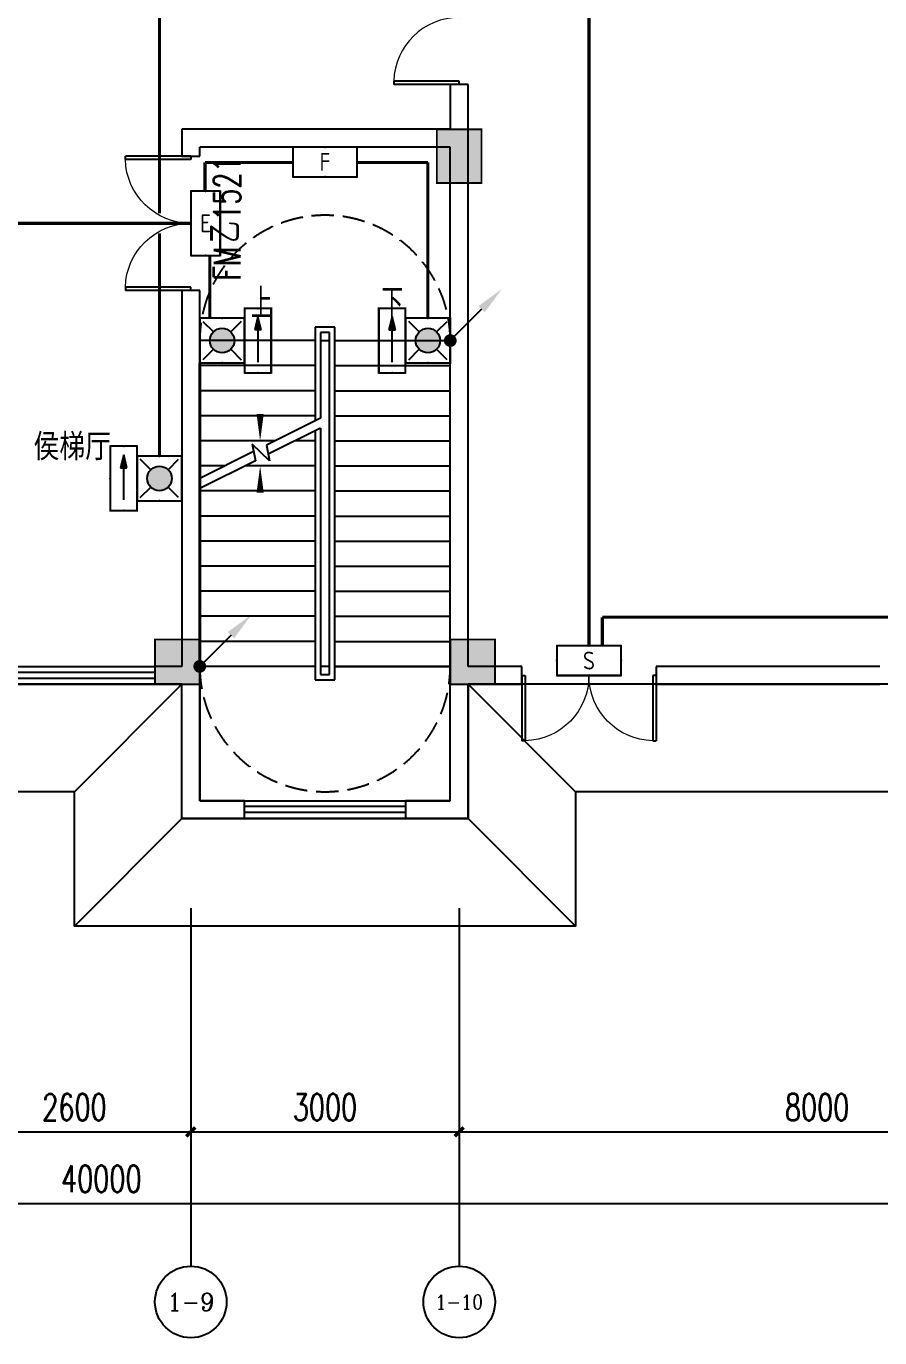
# Model space of a CAD drawing. Extents: x -6243262 to 3079315, y -2914302 to 172723.
# Drawn here: x -2026645 to -2017106, y -779545 to -764893 of the extents above; entities that cross this region are included whole.
import ezdxf
from ezdxf.enums import TextEntityAlignment as Align

# ---------------------------------------------------------------- set-up
doc = ezdxf.new("R2010")
doc.units = 0
doc.header["$LTSCALE"] = 1000
doc.linetypes.add('DASH', pattern=[0.35, 0.25, -0.1])
for name, color, linetype in [('0-柱网', 2, 'Continuous'), ('AXIS', 3, 'Continuous'), ('AXIS_TEXT', 7, 'Continuous'), ('DIM_SYMB', 3, 'Continuous'), ('DOOR_FIRE', 4, 'Continuous'), ('DOOR_FIRE_TEXT', 7, 'Continuous'), ('EQUIP-应急', 3, 'Continuous'), ('LWIRE', 4, 'Continuous'), ('PUB_TEXT', 7, 'Continuous'), ('STAIR', 2, 'Continuous'), ('WALL', 9, 'Continuous'), ('WINDOW', 4, 'Continuous'), ('WIRE-应急', 1, 'DASH')]:
    doc.layers.add(name, color=color, linetype=linetype)
doc.styles.add('-宋体', font='', dxfattribs={"width": 0.8})
doc.styles.add('_TCH_AXIS', font='COMPLEX', dxfattribs={"bigfont": 'GBCBIG'})
doc.styles.add('_TCH_DIM', font='SIMPLEX', dxfattribs={"bigfont": 'GBCBIG'})
doc.styles.add('_TCH_DIM_T3', font='SIMPLEX', dxfattribs={"width": 0.705882, "bigfont": 'GBCBIG'})
doc.styles.add('_TCH_WINDOW', font='SIMPLEX', dxfattribs={"height": 3.5, "bigfont": 'GBCBIG'})
doc.styles.add('_TEL_ATTDEF', font='gbenor', dxfattribs={"bigfont": 'gbcbig'})
doc.styles.add('_TEL_DIM', font='SIMPLEX', dxfattribs={"width": 0.8, "height": 3.5, "bigfont": 'HZTXT'})
doc.styles.add('COMPLEX', font='COMPLEX')
doc.styles.get("Standard").update_dxf_attribs({"font": 'gbenor.shx', "bigfont": 'gbcbig.shx'})
doc.styles.get('-宋体').set_extended_font_data('SimSun')
doc.dimstyles.new('_TCH_ARCH&&100', dxfattribs={"dimtxt": 297.5, "dimasz": 100, "dimexe": 250, "dimexo": 300, "dimgap": 126.25, "dimtad": 1, "dimdec": 0, "dimzin": 0, "dimdsep": 46, "dimtxsty": '_TCH_DIM_T3', "dimblk": 'ARCHTICK', "dimcen": 0.09, "dimclrt": 7, "dimazin": 2, "dimtfac": 1, "dimtdec": 0, "dimtix": 1, "dimtmove": 2, "dimatfit": 3, "dimfxl": 0, "dimtolj": 1, "dimtzin": 0, "dimarcsym": 0})

# ---------------------------------------------------------------- blocks, each defined once
blk = doc.blocks.new('1#柱网')
at = {"layer": '0-柱网'}
for points in [[(517855, 85967), (517855, 85367), (518355, 85367), (518355, 85967)], [(514705, 80267), (514705, 79767), (515205, 79767), (515205, 80267)], [(518005, 80267), (518005, 79767), (518505, 79767), (518505, 80267)]]:
    blk.add_hatch(color=0, dxfattribs=at).paths.add_polyline_path(points)
at = {"layer": '0-柱网', "color": 0, "const_width": 20}
for points in [[(517855, 85967), (517855, 85367), (518355, 85367), (518355, 85967), (517855, 85967)], [(514705, 80267), (514705, 79767), (515205, 79767), (515205, 80267), (514705, 80267)], [(518005, 80267), (518005, 79767), (518505, 79767), (518505, 80267), (518005, 80267)]]:
    blk.add_lwpolyline(points, dxfattribs=at)
blk = doc.blocks.new('_AXISO')
at = {"color": 0}
blk.add_circle((0, 0), 0.5, dxfattribs=at)
at = {"layer": 'AXIS_TEXT', "color": 0, "style": 'COMPLEX', "width": 1.041667}
blk.add_attdef('A', text='', height=0.56, dxfattribs=at).set_placement((-0.25, -0.28), (0.25, -0.28), align=Align.FIT)
blk = doc.blocks.new('$DorLib2D$00000002')
at = {"color": 0}
for p, q in [((-0.5, 0), (-0.5, 0.4875)), ((-0.475, 0.4875), (-0.5, 0.4875)), ((-0.475, 0), (-0.475, 0.4875)), ((0.475, 0), (0.475, 0.4875)), ((0.475, 0.4875), (0.5, 0.4875)), ((0.5, 0), (0.5, 0.4875)), ((-0.5, 0), (-0.475, 0)), ((0.5, 0), (0.475, 0))]:
    blk.add_line(p, q, dxfattribs=at)
at = {"color": 0, "lineweight": 13}
for centre, start, end in [((-0.4875, 0), 0, 88.53072), ((0.4875, 0), 91.46928, 180)]:
    blk.add_arc(centre, 0.4875, start, end, dxfattribs=at)
blk = doc.blocks.new('$WINLIB2D$00000001')
at = {"color": 0}
for points in [[(-0.5, 0.5), (-0.5, -0.5)], [(-0.5, 0.5), (0.5, 0.5)], [(0.5, -0.5), (0.5, 0.5)], [(0.5, 0.1667), (-0.5, 0.1667)], [(0.5, -0.1667), (-0.5, -0.1667)], [(-0.5, -0.5), (0.5, -0.5)]]:
    blk.add_lwpolyline(points, dxfattribs=at)
blk = doc.blocks.new('_ArchTick')
at = {"color": 0, "linetype": 'ByBlock', "const_width": 0.4}
blk.add_lwpolyline([(-0.5, -0.5), (0.5, 0.5)], dxfattribs=at)
blk = doc.blocks.new('*D59')
at = {"layer": 'AXIS', "color": 0, "lineweight": -2, "transparency": 16777216}
for p, q in [((1297695, -788352), (1297695, -791602)), ((1337695, -788352), (1337695, -791602)), ((1297695, -791352), (1337695, -791352))]:
    blk.add_line(p, q, dxfattribs=at)
at = {"layer": 'Defpoints', "color": 0, "transparency": 16777216}
for p in [(1297695, -788052), (1337695, -788052), (1337695, -791352)]:
    blk.add_point(p, dxfattribs=at)
at = {"layer": 'AXIS', "color": 0, "lineweight": -2, "transparency": 16777216, "xscale": 100, "yscale": 100, "zscale": 100, "rotation": 180}
blk.add_blockref('_ArchTick', (1297695, -791352), dxfattribs=at)
at = {"layer": 'AXIS', "color": 0, "lineweight": -2, "transparency": 16777216, "xscale": 100, "yscale": 100, "zscale": 100}
blk.add_blockref('_ArchTick', (1337695, -791352), dxfattribs=at)
at = {"layer": 'AXIS', "color": 7, "transparency": 16777216, "insert": (1317695, -791077), "char_height": 297.5, "attachment_point": 5, "style": '_TCH_DIM_T3'}
blk.add_mtext('\\A1;40000', dxfattribs=at)
blk = doc.blocks.new('*D61')
at = {"layer": 'AXIS', "color": 0, "lineweight": -2, "transparency": 16777216}
for p, q in [((1321695, -788352), (1321695, -790802)), ((1329695, -788352), (1329695, -790802)), ((1321695, -790552), (1329695, -790552))]:
    blk.add_line(p, q, dxfattribs=at)
at = {"layer": 'Defpoints', "color": 0, "transparency": 16777216}
for p in [(1321695, -788052), (1329695, -788052), (1329695, -790552)]:
    blk.add_point(p, dxfattribs=at)
at = {"layer": 'AXIS', "color": 0, "lineweight": -2, "transparency": 16777216, "xscale": 100, "yscale": 100, "zscale": 100, "rotation": 180}
blk.add_blockref('_ArchTick', (1321695, -790552), dxfattribs=at)
at = {"layer": 'AXIS', "color": 0, "lineweight": -2, "transparency": 16777216, "xscale": 100, "yscale": 100, "zscale": 100}
blk.add_blockref('_ArchTick', (1329695, -790552), dxfattribs=at)
at = {"layer": 'AXIS', "color": 7, "transparency": 16777216, "insert": (1325695, -790277), "char_height": 297.5, "attachment_point": 5, "style": '_TCH_DIM_T3'}
blk.add_mtext('\\A1;8000', dxfattribs=at)
blk = doc.blocks.new('*D62')
at = {"layer": 'AXIS', "color": 0, "lineweight": -2, "transparency": 16777216}
for p, q in [((1318695, -788352), (1318695, -790802)), ((1321695, -788352), (1321695, -790802)), ((1318695, -790552), (1321695, -790552))]:
    blk.add_line(p, q, dxfattribs=at)
at = {"layer": 'Defpoints', "color": 0, "transparency": 16777216}
for p in [(1318695, -788052), (1321695, -788052), (1321695, -790552)]:
    blk.add_point(p, dxfattribs=at)
at = {"layer": 'AXIS', "color": 0, "lineweight": -2, "transparency": 16777216, "xscale": 100, "yscale": 100, "zscale": 100, "rotation": 180}
blk.add_blockref('_ArchTick', (1318695, -790552), dxfattribs=at)
at = {"layer": 'AXIS', "color": 0, "lineweight": -2, "transparency": 16777216, "xscale": 100, "yscale": 100, "zscale": 100}
blk.add_blockref('_ArchTick', (1321695, -790552), dxfattribs=at)
at = {"layer": 'AXIS', "color": 7, "transparency": 16777216, "insert": (1320195, -790277), "char_height": 297.5, "attachment_point": 5, "style": '_TCH_DIM_T3'}
blk.add_mtext('\\A1;3000', dxfattribs=at)
blk = doc.blocks.new('*D63')
at = {"layer": 'AXIS', "color": 0, "lineweight": -2, "transparency": 16777216}
for p, q in [((1316095, -788352), (1316095, -790802)), ((1318695, -788352), (1318695, -790802)), ((1316095, -790552), (1318695, -790552))]:
    blk.add_line(p, q, dxfattribs=at)
at = {"layer": 'Defpoints', "color": 0, "transparency": 16777216}
for p in [(1316095, -788052), (1318695, -788052), (1318695, -790552)]:
    blk.add_point(p, dxfattribs=at)
at = {"layer": 'AXIS', "color": 0, "lineweight": -2, "transparency": 16777216, "xscale": 100, "yscale": 100, "zscale": 100, "rotation": 180}
blk.add_blockref('_ArchTick', (1316095, -790552), dxfattribs=at)
at = {"layer": 'AXIS', "color": 0, "lineweight": -2, "transparency": 16777216, "xscale": 100, "yscale": 100, "zscale": 100}
blk.add_blockref('_ArchTick', (1318695, -790552), dxfattribs=at)
at = {"layer": 'AXIS', "color": 7, "transparency": 16777216, "insert": (1317395, -790277), "char_height": 297.5, "attachment_point": 5, "style": '_TCH_DIM_T3'}
blk.add_mtext('\\A1;2600', dxfattribs=at)
blk = doc.blocks.new('$equip$00003165')
for p, q in [((0.72, 0.66), (-0.72, 0.66)), ((-0.72, 0.66), (-0.72, 0)), ((0.72, 0), (0.72, 0.66)), ((-0.72, 0), (0.72, 0))]:
    blk.add_line(p, q)
at = {"const_width": 0.04}
blk.add_lwpolyline([(-0.72, 0.66), (-0.72, 0), (0.72, 0), (0.72, 0.66), (-0.72, 0.66), (-0.72, 0)], dxfattribs=at)
for p in [(0, 0.66), (-0.72, 0.33), (0.72, 0.33), (0, 0)]:
    blk.add_point(p)
at = {"color": 7, "style": '_TEL_DIM'}
blk.add_attdef('$TEXT$', text='', height=0.4, dxfattribs=at).set_placement((0, 0.33), align=Align.MIDDLE_CENTER)
at = {"color": 7, "style": '_TEL_DIM', "flags": 1}
for tag in ['A', 'REMARK']:
    blk.add_attdef(tag, text='', height=0.00002, dxfattribs=at).set_placement((0, 0), align=Align.MIDDLE_CENTER)
blk = doc.blocks.new('$equip$00003179')
for p, q in [((0.72, 0.66), (-0.72, 0.66)), ((-0.72, 0.66), (-0.72, 0)), ((0.72, 0), (0.72, 0.66)), ((-0.72, 0), (0.72, 0))]:
    blk.add_line(p, q)
at = {"const_width": 0.04}
blk.add_lwpolyline([(-0.72, 0.66), (-0.72, 0), (0.72, 0), (0.72, 0.66), (-0.72, 0.66), (-0.72, 0)], dxfattribs=at)
for p in [(0, 0.66), (-0.72, 0.33), (0.72, 0.33), (0, 0)]:
    blk.add_point(p)
at = {"color": 7, "style": '_TEL_DIM'}
blk.add_attdef('$TEXT$', text='', height=0.4, dxfattribs=at).set_placement((0, 0.33), align=Align.MIDDLE_CENTER)
at = {"color": 7, "style": '_TEL_DIM', "flags": 1}
for tag in ['A', 'REMARK']:
    blk.add_attdef(tag, text='', height=0.00002, dxfattribs=at).set_placement((0, 0), align=Align.MIDDLE_CENTER)
blk = doc.blocks.new('$equip$00002604')
blk.add_hatch(color=256).paths.add_polyline_path([(0.275, 0.5, 1), (-0.274, 0.5, 1)])
for p, q in [((-0.429, 0.929), (-0.194, 0.694)), ((0.194, 0.694), (0.429, 0.929)), ((-0.429, 0.071), (-0.194, 0.306)), ((0.194, 0.306), (0.429, 0.071))]:
    blk.add_line(p, q)
at = {"const_width": 0.04}
blk.add_lwpolyline([(-0.5, 1), (-0.5, 0), (0.5, 0), (0.5, 1), (-0.5, 1), (-0.5, 0)], dxfattribs=at)
blk.add_lwpolyline([(-0.5, 1), (-0.5, 0), (0.5, 0), (0.5, 1)], close=True)
blk.add_circle((0, 0.5), 0.275)
for p in [(0, 1), (-0.5, 0.5), (0.5, 0.5), (0, 0)]:
    blk.add_point(p)
at = {"color": 7, "style": '_TEL_DIM', "flags": 1}
blk.add_attdef('A', text='', height=0.000025, dxfattribs=at).set_placement((0, 0), align=Align.MIDDLE_CENTER)
blk = doc.blocks.new('$equip$00002540')
blk.add_hatch(color=256).paths.add_polyline_path([(0.24, 0.372), (0.24, 0.228), (0.528, 0.3)])
for p, q in [((-0.72, 0.6), (-0.72, 0)), ((0.72, 0.6), (-0.72, 0.6)), ((0.72, 0), (0.72, 0.6)), ((0.24, 0.372), (0.24, 0.228)), ((0.528, 0.3), (0.24, 0.372)), ((0.24, 0.228), (0.528, 0.3)), ((-0.72, 0), (0.72, 0))]:
    blk.add_line(p, q)
at = {"color": 7}
blk.add_line((-0.48, 0.3), (0.48, 0.3), dxfattribs=at)
at = {"const_width": 0.04}
blk.add_lwpolyline([(-0.72, 0.6), (-0.72, 0), (0.72, 0), (0.72, 0.6), (-0.72, 0.6), (-0.72, 0)], dxfattribs=at)
for p in [(0, 0.6), (-0.72, 0.3), (0.72, 0.3), (0, 0)]:
    blk.add_point(p)
at = {"color": 7, "style": '_TEL_DIM', "flags": 1}
blk.add_attdef('A', text='', height=0.00002, dxfattribs=at).set_placement((0, 0), align=Align.MIDDLE_CENTER)
blk = doc.blocks.new('$equip$00002541')
blk.add_hatch(color=256).paths.add_polyline_path([(-0.24, 0.372), (-0.528, 0.3), (-0.24, 0.228)])
for p, q in [((-0.72, 0.6), (-0.72, 0)), ((0.72, 0.6), (-0.72, 0.6)), ((0.72, 0), (0.72, 0.6)), ((-0.24, 0.372), (-0.528, 0.3)), ((-0.528, 0.3), (-0.24, 0.228)), ((-0.24, 0.372), (-0.24, 0.228)), ((-0.72, 0), (0.72, 0))]:
    blk.add_line(p, q)
at = {"color": 7}
blk.add_line((-0.48, 0.3), (0.48, 0.3), dxfattribs=at)
at = {"const_width": 0.04}
blk.add_lwpolyline([(-0.72, 0.6), (-0.72, 0), (0.72, 0), (0.72, 0.6), (-0.72, 0.6), (-0.72, 0)], dxfattribs=at)
for p in [(0, 0.6), (-0.72, 0.3), (0.72, 0.3), (0, 0)]:
    blk.add_point(p)
at = {"color": 7, "style": '_TEL_DIM', "flags": 1}
blk.add_attdef('A', text='', height=0.00002, dxfattribs=at).set_placement((0, 0), align=Align.MIDDLE_CENTER)
blk = doc.blocks.new('$equip$00002534')
for p, q in [((-0.72, 0.66), (-0.72, 0)), ((0.72, 0.66), (-0.72, 0.66)), ((0.72, 0), (0.72, 0.66)), ((-0.72, 0), (0.72, 0))]:
    blk.add_line(p, q)
at = {"const_width": 0.04}
blk.add_lwpolyline([(-0.72, 0.66), (-0.72, 0), (0.72, 0), (0.72, 0.66), (-0.72, 0.66), (-0.72, 0)], dxfattribs=at)
for p in [(0, 0.66), (-0.72, 0.33), (0.72, 0.33), (0, 0)]:
    blk.add_point(p)
at = {"color": 7, "style": '_TEL_DIM'}
blk.add_attdef('$TEXT$', text='', height=0.4, dxfattribs=at).set_placement((0, 0.33), align=Align.MIDDLE_CENTER)
at = {"color": 7, "style": '_TEL_DIM', "flags": 1}
blk.add_attdef('A', text='', height=0.00002, dxfattribs=at).set_placement((0, 0), align=Align.MIDDLE_CENTER)
blk = doc.blocks.new('$TelecSys$00000079')
for p, q in [((0.7, 0.7), (0, 0)), ((0.104, 0.104), (0.104, 0.104)), ((-0.104, -0.104), (-0.104, -0.104))]:
    blk.add_line(p, q)
at = {"const_width": 0.142}
blk.add_lwpolyline([(-0.071, 0, 1), (0.071, 0, 1)], format="xyb", close=True, dxfattribs=at)
blk.add_solid([(0.63, 0.77), (0.77, 0.63), (1.15, 1.15)])
at = {"width": 0.8, "flags": 9}
blk.add_attdef('A', (0, 0), '', height=0.00002, dxfattribs=at)
blk = doc.blocks.new('11')
at = {"color": 8}
for points in [[(1321945.1, -770152.2), (1338995.1, -770152.2), (1338995.1, -786752.2), (1322995.1, -786752.2), (1322995.1, -788252.2), (1317395.1, -788252.2), (1317395.1, -786752.2), (1301995.1, -786752.2), (1301995.1, -788252.2), (1296395.1, -788252.2), (1296395.1, -770152.2), (1313445.1, -770152.2)], [(1317395.1, -786752.2), (1318595.1, -785552.2)], [(1322995.1, -786752.2), (1321795.1, -785552.2)], [(1318595.1, -787052.2), (1317395.1, -788252.2)], [(1321795.1, -787052.2), (1322995.1, -788252.2)]]:
    blk.add_lwpolyline(points, dxfattribs=at)
blk.add_lwpolyline([(1297595.1, -771352.2), (1337795.1, -771352.2), (1337795.1, -785552.2), (1321795.1, -785552.2), (1321795.1, -787052.2), (1318595.1, -787052.2), (1318595.1, -785552.2), (1300795.1, -785552.2), (1300795.1, -787052.2), (1297595.1, -787052.2)], close=True, dxfattribs=at)
at = {"color": 8, "linetype": 'DASH'}
for centre, start, end in [((1320195.1, -781712.2), 359.99993, 180.00007), ((1320195.1, -785352.2), 179.99993, 0.00007)]:
    blk.add_arc(centre, 1400, start, end, dxfattribs=at)
at = {"layer": 'AXIS', "color": 8}
for p, q in [((1318695.1, -788052.2), (1318695.1, -792052.2)), ((1321695.1, -788052.2), (1321695.1, -792052.2))]:
    blk.add_line(p, q, dxfattribs=at)
at = {"layer": 'DIM_SYMB', "color": 8}
for points in [[(1319470.1, -781572.2, 0, 0, 0), (1319470.1, -782832.2, 0, 80, 0), (1319470.1, -782532.2, 0, 0, 0)], [(1320920.1, -781572.2, 0, 0, 0), (1320920.1, -786102.2, 0, 0, 0), (1319470.1, -786102.2, 0, 0, 0), (1319470.1, -783112.2, 0, 80, 0), (1319470.1, -783412.2, 0, 0, 0)]]:
    blk.add_lwpolyline(points, format="xyseb", dxfattribs=at)
at = {"layer": 'STAIR', "color": 8}
for p, q in [((1320305.1, -781562.2), (1320085.1, -781562.2)), ((1320085.1, -781562.2), (1320085.1, -782610.2)), ((1320245.1, -781622.2), (1320145.1, -781622.2)), ((1320145.1, -781622.2), (1320145.1, -782580.3)), ((1320245.1, -785442.2), (1320245.1, -781622.2)), ((1320305.1, -785502.2), (1320305.1, -781562.2)), ((1318795.1, -781712.2), (1318795.1, -783252.4)), ((1320085.1, -781712.2), (1318795.1, -781712.2)), ((1320145.1, -781712.2), (1320145.1, -782580.3)), ((1320145.1, -781712.2), (1320245.1, -781712.2)), ((1320245.1, -785352.2), (1320245.1, -781712.2)), ((1320305.1, -781712.2), (1321595.1, -781712.2)), ((1321595.1, -785352.2), (1321595.1, -781712.2)), ((1320085.1, -781992.2), (1318795.1, -781992.2)), ((1320305.1, -781992.2), (1321595.1, -781992.2)), ((1320085.1, -782272.2), (1318795.1, -782272.2)), ((1320305.1, -782272.2), (1321595.1, -782272.2)), ((1320085.1, -782552.2), (1318795.1, -782552.2)), ((1320145.1, -782580.3), (1319540.3, -782881.4)), ((1320145.1, -782692), (1319560.8, -782982.9)), ((1320145.1, -782692), (1320145.1, -785352.2)), ((1320145.1, -782692), (1320145.1, -785442.2)), ((1320305.1, -782552.2), (1321595.1, -782552.2)), ((1319639.2, -782832.2), (1318795.1, -782832.2)), ((1320085.1, -782832.2), (1319863.5, -782832.2)), ((1320085.1, -782721.9), (1320085.1, -785502.2)), ((1320305.1, -782832.2), (1321595.1, -782832.2)), ((1319397.3, -782952.6), (1318795.1, -783252.4)), ((1319575.7, -783056.3), (1319380.7, -782871)), ((1319380.7, -782871), (1319417.9, -783054.1)), ((1319540.3, -782881.4), (1319575.7, -783056.3)), ((1319417.9, -783054.1), (1318795.1, -783364.1)), ((1319076.7, -783112.2), (1318795.1, -783112.2)), ((1320085.1, -783112.2), (1319301.1, -783112.2)), ((1320305.1, -783112.2), (1321595.1, -783112.2)), ((1318795.1, -783364.1), (1318795.1, -785352.2)), ((1320085.1, -783392.2), (1318795.1, -783392.2)), ((1320305.1, -783392.2), (1321595.1, -783392.2)), ((1320085.1, -783672.2), (1318795.1, -783672.2)), ((1320305.1, -783672.2), (1321595.1, -783672.2)), ((1320085.1, -783952.2), (1318795.1, -783952.2)), ((1320305.1, -783952.2), (1321595.1, -783952.2)), ((1320085.1, -784232.2), (1318795.1, -784232.2)), ((1320305.1, -784232.2), (1321595.1, -784232.2)), ((1320085.1, -784512.2), (1318795.1, -784512.2)), ((1320305.1, -784512.2), (1321595.1, -784512.2)), ((1320085.1, -784792.2), (1318795.1, -784792.2)), ((1320305.1, -784792.2), (1321595.1, -784792.2)), ((1320085.1, -785072.2), (1318795.1, -785072.2)), ((1320305.1, -785072.2), (1321595.1, -785072.2)), ((1320085.1, -785352.2), (1318795.1, -785352.2)), ((1318795.1, -785352.2), (1318795.1, -786852.2)), ((1320085.1, -785352.2), (1318795.1, -785352.2)), ((1320245.1, -785352.2), (1320145.1, -785352.2)), ((1320145.1, -785442.2), (1320245.1, -785442.2)), ((1320305.1, -785352.2), (1321595.1, -785352.2)), ((1321595.1, -785352.2), (1320305.1, -785352.2)), ((1321595.1, -786852.2), (1321595.1, -785352.2)), ((1320085.1, -785502.2), (1320305.1, -785502.2)), ((1318795.1, -786852.2), (1321595.1, -786852.2))]:
    blk.add_line(p, q, dxfattribs=at)
at = {"layer": 'WALL', "color": 8}
for p, q in [((1321795.1, -778852.2), (1321595.1, -778852.2)), ((1321595.1, -778852.2), (1321595.1, -779352.2)), ((1321795.1, -779452.2), (1321795.1, -778852.2)), ((1321595.1, -779352.2), (1318595.1, -779352.2)), ((1318595.1, -779352.2), (1318595.1, -779652.2)), ((1321795.1, -785352.2), (1321795.1, -779452.2)), ((1321595.1, -779552.2), (1318795.1, -779552.2)), ((1318795.1, -779652.2), (1318795.1, -779552.2)), ((1321595.1, -785452.2), (1321595.1, -779552.2)), ((1318595.1, -779652.2), (1318795.1, -779652.2)), ((1318795.1, -781152.2), (1318595.1, -781152.2)), ((1318595.1, -781152.2), (1318595.1, -785352.2)), ((1318795.1, -785452.2), (1318795.1, -781152.2)), ((1318595.1, -785352.2), (1318295.1, -785352.2)), ((1318295.1, -785352.2), (1318295.1, -785552.2)), ((1318795.1, -786852.2), (1318795.1, -785452.2)), ((1321595.1, -786852.2), (1321595.1, -785452.2)), ((1322395.1, -785352.2), (1321795.1, -785352.2)), ((1322395.1, -785552.2), (1322395.1, -785352.2)), ((1326395.1, -785352.2), (1323895.1, -785352.2)), ((1323895.1, -785352.2), (1323895.1, -785552.2)), ((1318295.1, -785552.2), (1318595.1, -785552.2)), ((1318595.1, -787052.2), (1318595.1, -785552.2)), ((1321795.1, -785552.2), (1322395.1, -785552.2)), ((1321795.1, -787052.2), (1321795.1, -785552.2)), ((1323895.1, -785552.2), (1326395.1, -785552.2)), ((1319295.1, -786852.2), (1318795.1, -786852.2)), ((1319295.1, -787052.2), (1319295.1, -786852.2)), ((1321595.1, -786852.2), (1321095.1, -786852.2)), ((1321095.1, -786852.2), (1321095.1, -787052.2)), ((1318595.1, -787052.2), (1319295.1, -787052.2)), ((1321095.1, -787052.2), (1321795.1, -787052.2))]:
    blk.add_line(p, q, dxfattribs=at)
at = {"layer": 'WINDOW', "color": 8}
blk.add_line((1323895.1, -785552.2), (1322395.1, -785552.2), dxfattribs=at)
at = {"layer": '0-柱网', "color": 8}
blk.add_blockref('1#柱网', (803590.1, -865319.4), dxfattribs=at)
at = {"layer": 'AXIS', "color": 8}
ref = blk.add_blockref('_AXISO', (1318695.1, -792452.2), dxfattribs=dict(at, xscale=800, yscale=800, zscale=800))
ref.add_attrib('A', '1-9', dxfattribs={"layer": 'AXIS_TEXT', "height": 199.75, "style": '_TCH_AXIS'}).set_placement((1318433.5, -792552.1), (1318956.7, -792552.1), align=Align.FIT)
ref = blk.add_blockref('_AXISO', (1321695.1, -792452.2), dxfattribs=dict(at, xscale=800, yscale=800, zscale=800))
ref.add_attrib('A', '1-10', dxfattribs={"layer": 'AXIS_TEXT', "height": 160.91, "style": '_TCH_AXIS'}).set_placement((1321426.9, -792532.6), (1321963.3, -792532.6), align=Align.FIT)
at = {"layer": 'DOOR_FIRE', "color": 8, "xscale": -1500, "yscale": 1500, "zscale": 200, "rotation": 90}
blk.add_blockref('$DorLib2D$00000002', (1318695.1, -780402.2), dxfattribs=at)
at = {"layer": 'WINDOW', "color": 8}
for name, p, xscale, yscale, zscale, rotation in [('$DorLib2D$00000002', (1321695.1, -778102.2), 1500, 1500, 1500, 90), ('$WINLIB2D$00000001', (1317245.1, -785452.2), -2100.000000004977, 200, -2100.000000004977, 180), ('$DorLib2D$00000002', (1323145.1, -785452.2), -1500, 1500, -1500, 180), ('$WINLIB2D$00000001', (1320195.1, -786952.2), -1800, 200, -1800, 180)]:
    blk.add_blockref(name, p, dxfattribs=dict(at, xscale=xscale, yscale=yscale, zscale=zscale, rotation=rotation))
at = {"layer": 'DIM_SYMB', "color": 7, "style": '_TCH_DIM'}
for s, p in [('上', (1319365.9, -781467.2)), ('下', (1320825.2, -781467.2))]:
    blk.add_text(s, height=337.6, dxfattribs=at).set_placement(p)
at = {"layer": 'DOOR_FIRE_TEXT', "color": 8, "style": '_TCH_WINDOW', "width": 0.705882}
for s, p in [('1521', (1319250, -780374.3)), ('FM', (1319250, -781040.1))]:
    blk.add_text(s, height=297.5, rotation=90, dxfattribs=at).set_placement(p)
at = {"layer": 'DOOR_FIRE_TEXT', "color": 8, "style": '_TCH_WINDOW'}
blk.add_text('乙', height=337.6, rotation=90, dxfattribs=at).set_placement((1319250, -780620.1))
at = {"layer": 'PUB_TEXT', "color": 8, "style": '-宋体', "width": 0.8}
blk.add_text('侯梯厅', height=264.35, dxfattribs=at).set_placement((1316937.2, -783020.5))
at = {"layer": 'AXIS', "color": 8}
for p1, p2, distance, picture, middle in [((1297695.1, -788052.2), (1337695.1, -788052.2), -3300, '*D59', (1317695.1, -791077.2)), ((1316095.1, -788052.2), (1318695.1, -788052.2), -2500, '*D63', (1317395.1, -790277.2)), ((1318695.1, -788052.2), (1321695.1, -788052.2), -2500, '*D62', (1320195.1, -790277.2)), ((1321695.1, -788052.2), (1329695.1, -788052.2), -2500, '*D61', (1325695.1, -790277.2))]:
    dim = blk.add_aligned_dim(p1=p1, p2=p2, distance=distance, dimstyle='_TCH_ARCH&&100', dxfattribs=at)
    dim.commit()
    dim.dimension.update_dxf_attribs({"geometry": picture, "text_midpoint": middle})

msp = doc.modelspace()

# ---------------------------------------------------------------- linework, layer by layer
at = {"layer": 'WIRE-应急', "linetype": 'DASH', "const_width": 35}
for points in [[(-2025155.9, -766982.1), (-2025155.9, -764043.5)], [(-2020355.9, -771814.6), (-2020355.9, -764210.4)], [(-2024646.8, -766414.1), (-2023665.9, -766414.1)], [(-2024646.8, -766734.6), (-2024646.8, -766414.1)], [(-2022945.9, -766414.1), (-2022155.9, -766414.1)], [(-2022155.9, -768154.6), (-2022155.9, -766414.1)], [(-2027187.5, -767094.6), (-2024805.9, -767094.6)], [(-2025155.9, -769694.6), (-2025155.9, -767207.1)], [(-2024592.3, -768154.6), (-2024592.3, -767454.6)], [(-2024705.9, -772044.6), (-2024705.9, -768654.6)], [(-2020206.3, -771494.6), (-2014055.9, -771494.6)], [(-2020206.3, -771814.6), (-2020206.3, -771494.6)]]:
    msp.add_lwpolyline(points, dxfattribs=at)

# ---------------------------------------------------------------- block references
msp.add_blockref('11', (-3343501, 13307.6))
at = {"layer": 'EQUIP-应急'}
ref = msp.add_blockref('$equip$00003179', (-2023305.9, -766244.6), dxfattribs=dict(at, xscale=500, yscale=500, zscale=500, rotation=180))
ref.add_attrib('$TEXT$', 'F', dxfattribs={"layer": '0', "color": 7, "height": 200, "style": '_TEL_ATTDEF'}).set_placement((-2023305.9, -766409.6), align=Align.MIDDLE_CENTER)
ref = msp.add_blockref('$equip$00002534', (-2024805.9, -767094.6), dxfattribs=dict(at, xscale=500, yscale=500, zscale=500, rotation=270))
ref.add_attrib('$TEXT$', 'E', dxfattribs={"layer": '0', "color": 7, "height": 200, "style": '_TEL_ATTDEF'}).set_placement((-2024640.9, -767094.6), align=Align.MIDDLE_CENTER)
at = {"layer": 'EQUIP-应急', "xscale": 500, "yscale": 500, "zscale": 500}
for name, p, rotation in [('$equip$00002541', (-2024205.9, -768404.6), 270), ('$equip$00002540', (-2022405.9, -768404.6), 90), ('$equip$00002604', (-2024705.9, -768404.6), 270), ('$equip$00002604', (-2021905.9, -768404.6), 90), ('$equip$00002540', (-2025405.9, -769944.6), 90), ('$equip$00002604', (-2024905.9, -769944.6), 90)]:
    msp.add_blockref(name, p, dxfattribs=dict(at, rotation=rotation))
at = {"layer": 'EQUIP-应急'}
ref = msp.add_blockref('$equip$00003165', (-2020355.9, -772144.6), dxfattribs=dict(at, xscale=500, yscale=500, zscale=500))
ref.add_attrib('$TEXT$', 'S', dxfattribs={"layer": '0', "color": 7, "height": 200, "style": '_TEL_ATTDEF'}).set_placement((-2020355.9, -771979.6), align=Align.MIDDLE_CENTER)
at = {"layer": 'LWIRE', "xscale": 500, "yscale": 500, "zscale": 500}
for p in [(-2021905.9, -768404.6), (-2024705.9, -772044.6)]:
    msp.add_blockref('$TelecSys$00000079', p, dxfattribs=at)

doc.saveas('drawing.dxf')
